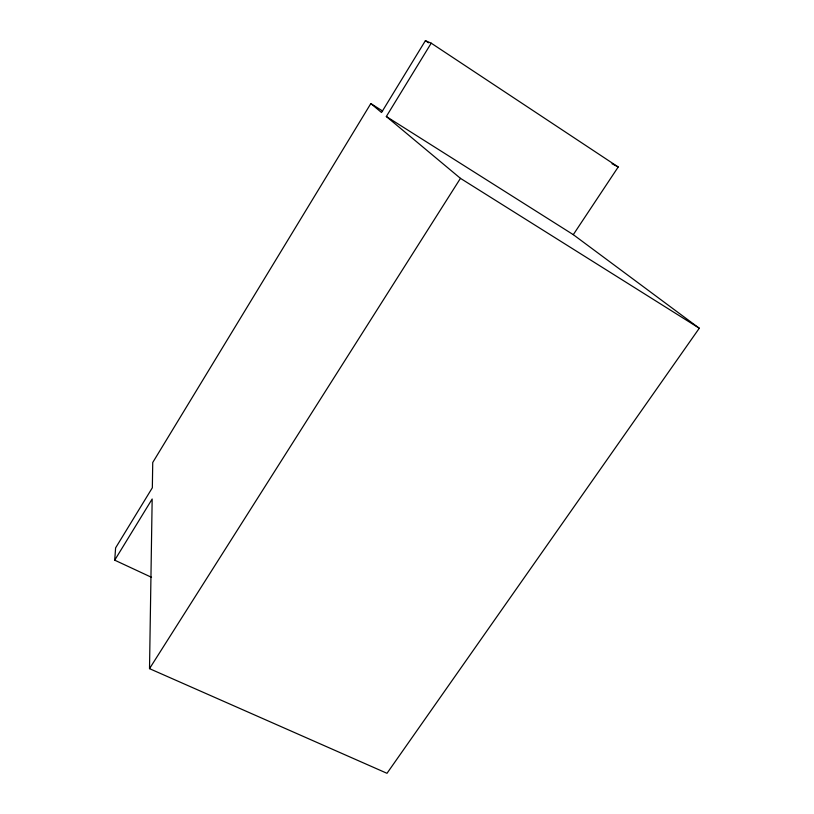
<?xml version="1.0" encoding="UTF-8"?>
<svg xmlns="http://www.w3.org/2000/svg" width="814" height="814" viewBox="0 0 814 814"><rect width="100%" height="100%" fill="white"/><g stroke="black" fill="none" stroke-linecap="round" stroke-linejoin="round"><path stroke-width="1.22" d="M573.29 234.666L618.213 166.982L431.217 43.173L386.324 116.504L573.29 234.666L699.287 328.235L386.996 773.3L149.511 668.65L152.167 499.002L114.713 560.174L151.536 577.33M114.713 560.174L115.608 547.883L152.34 487.759L152.737 462.494L370.828 103.571L382.611 111.03M431.217 43.173L425.386 40.7L381.532 112.505L370.828 103.571M149.511 668.65L460.449 178.347L386.324 116.504M612.006 163.736L618.213 166.982M460.449 178.347L699.287 328.235M425.386 40.7L428.551 42.796"/></g></svg>
